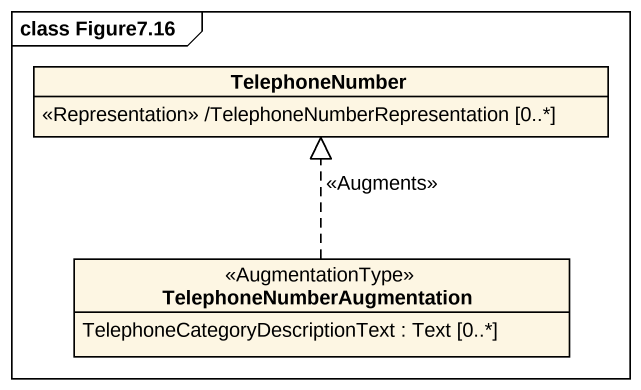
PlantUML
@startuml
mainframe class Figure7.16
hide circle
hide empty members
class TelephoneNumber {
  <<Representation>> /TelephoneNumberRepresentation [0..*]
}
class TelephoneNumberAugmentation <<AugmentationType>> {
  TelephoneCategoryDescriptionText : Text [0..*]
}
TelephoneNumberAugmentation .up.|> TelephoneNumber : <<Augments>>
@enduml
